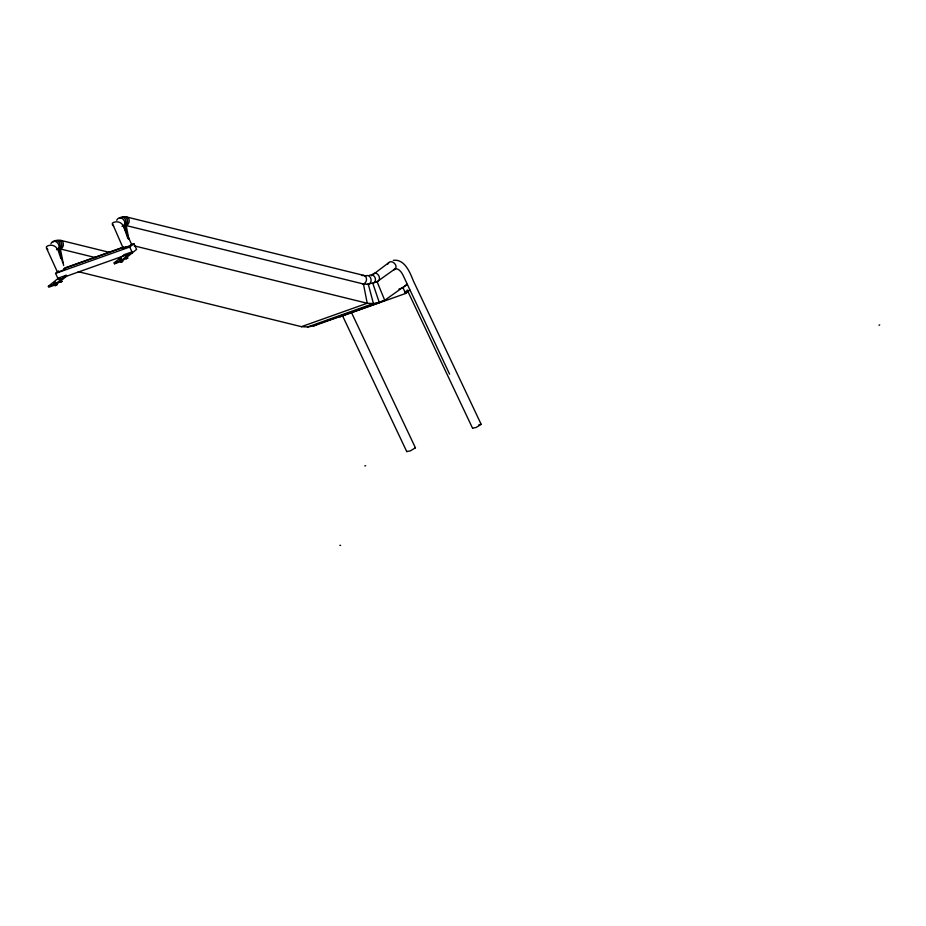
<?xml version="1.0" encoding="UTF-8"?>
<svg xmlns="http://www.w3.org/2000/svg" width="926" height="926" viewBox="0 0 926 926"><rect width="100%" height="100%" fill="white"/><g stroke="black" fill="none" stroke-linecap="round" stroke-linejoin="round"><path stroke-width="1.39" d="M122.626 226.002L122.811 225.331C121.387 221.65 115.125 220.666 112.289 223.235L123.355 248.562L131.758 244.73L124.026 227.553M351.278 312.131L415.415 447.802L410.276 450.904L406.884 451.506M393.319 260.333C404.674 258.759 410.056 272.614 413.366 280.891L481.207 424.397L476.068 427.499L472.677 428.101M64.554 268.308C69.3 267.764 54.761 274.096 58.465 270.971M123.158 248.481L124.258 247.555M387.716 264.165C390.772 257.335 400.507 266.792 393.608 269.906L394.881 268.991A10.522 5.602 70.4 0 1 403.03 275.196L449.596 374.139M50.918 243.688C54.194 236.697 63.466 246.652 56.509 249.65C64.114 248.538 58.569 236.257 53.141 242.022M116.722 220.272C119.986 213.281 129.27 223.235 122.301 226.245C129.061 225.365 125.623 214.103 119.72 217.853M371.523 275.74L388.955 262.509M120.774 218.293L121.584 217.529M58.28 279.166L55.572 273.413L57.678 271.7M48.36 286.296L58.593 278.008L66.14 275.323L66.556 276.214L56.336 284.514L48.789 287.199L48.36 286.296L55.907 283.611L66.14 275.323M55.572 273.413L129.698 247.034L133.865 243.665L136.585 249.407L122.128 261.097L114.581 263.783L114.164 262.891L124.385 254.592L131.932 251.907L121.7 260.206L114.164 262.891M114.581 263.783L116.63 262.127M341.972 315.164L339.9 316.854L405.692 293.438L409.848 290.07L404.477 291.979M398.944 289.132L402.972 287.697L407.139 284.317L384.73 300.29L379.29 302.559L313.497 325.975L307.629 326.971L301.413 326.67L78.212 271.677M367.263 284.467L377.09 281.701L394.881 268.991M124.929 255.483C124.721 255.726 127.881 255.298 124.385 254.592M372.808 274.05C378.271 270.172 382.889 281.157 376.037 281.932M369.092 275.601C374.139 272.07 378.445 281.492 372.865 283.472L379.29 302.559L373.421 303.554L307.629 326.971M55.791 240.945C61.695 237.137 64.531 248.689 57.979 249.129M365.099 276.272C370.342 272.742 373.826 282.488 368.293 284.247L363.467 284.004L126.191 225.55L122.301 226.245M59.368 249.187C64.901 249.013 64.681 238.758 58.743 240.517M362.448 284.224C366.777 283.969 368.293 276.735 363.86 275.427L126.573 216.973L124.535 217.101M878.994 325.234L879.7 324.876M125.114 247.08L126.133 246.571M313.497 325.975L318.938 323.706M65.514 267.741L123.251 247.196M63.767 268.598L124.049 247.115M131.168 244.626L133.865 243.665M64.044 277.117L127.024 254.708M129.721 253.747L132.418 252.786L129.698 247.034M301.413 326.67L367.205 303.253L373.421 303.554L368.305 284.236M320.28 323.22L384.73 300.29L377.09 281.701M364.809 465.963L365.677 465.651M478.811 424.826L479.737 424.513M125.16 225.782C129.501 225.516 131.006 218.281 126.573 216.973M361.823 275.554L363.86 275.427M122.545 217.02C128.355 215.145 129.547 225.4 123.771 225.713M95.494 257.613L60.398 248.967L57.713 249.14L60.942 258.678M131.075 244.707L131.758 244.73M480.49 424.34L481.207 424.397M414.686 447.744L415.415 447.802M339.865 545.275L340.606 545.426M134.177 245.853L367.205 303.253L363.467 284.004M60.78 240.378L109.916 252.485M113.643 226.013L112.266 224.624M47.839 249.418L46.474 248.029L46.497 246.652C49.333 244.082 55.595 245.054 57.018 248.747M407.209 289.977L472.607 428.333M402.972 287.697L405.692 293.438M342.03 314.701L406.815 451.749M121.7 260.206L122.128 261.097M46.474 248.029L57.354 271.897M55.907 283.611L56.336 284.514M127.672 237.994L123.54 225.713L126.191 225.55L128.899 239.313M59.009 248.909L62.702 262.706M124.848 225.493L128.506 239.29M60.398 248.967L63.639 265.473M53.858 283.136L55.653 282.349L53.858 283.136M55.039 285.648L56.845 284.861L55.039 285.648M58.72 279.189L60.526 278.402L58.72 279.189M60.167 282.245L61.961 281.458L60.167 282.245M119.651 259.731L121.445 258.933L119.651 259.731M120.843 262.243L122.637 261.456L120.843 262.243M125.959 258.829L127.765 258.041L125.959 258.829"/></g></svg>
